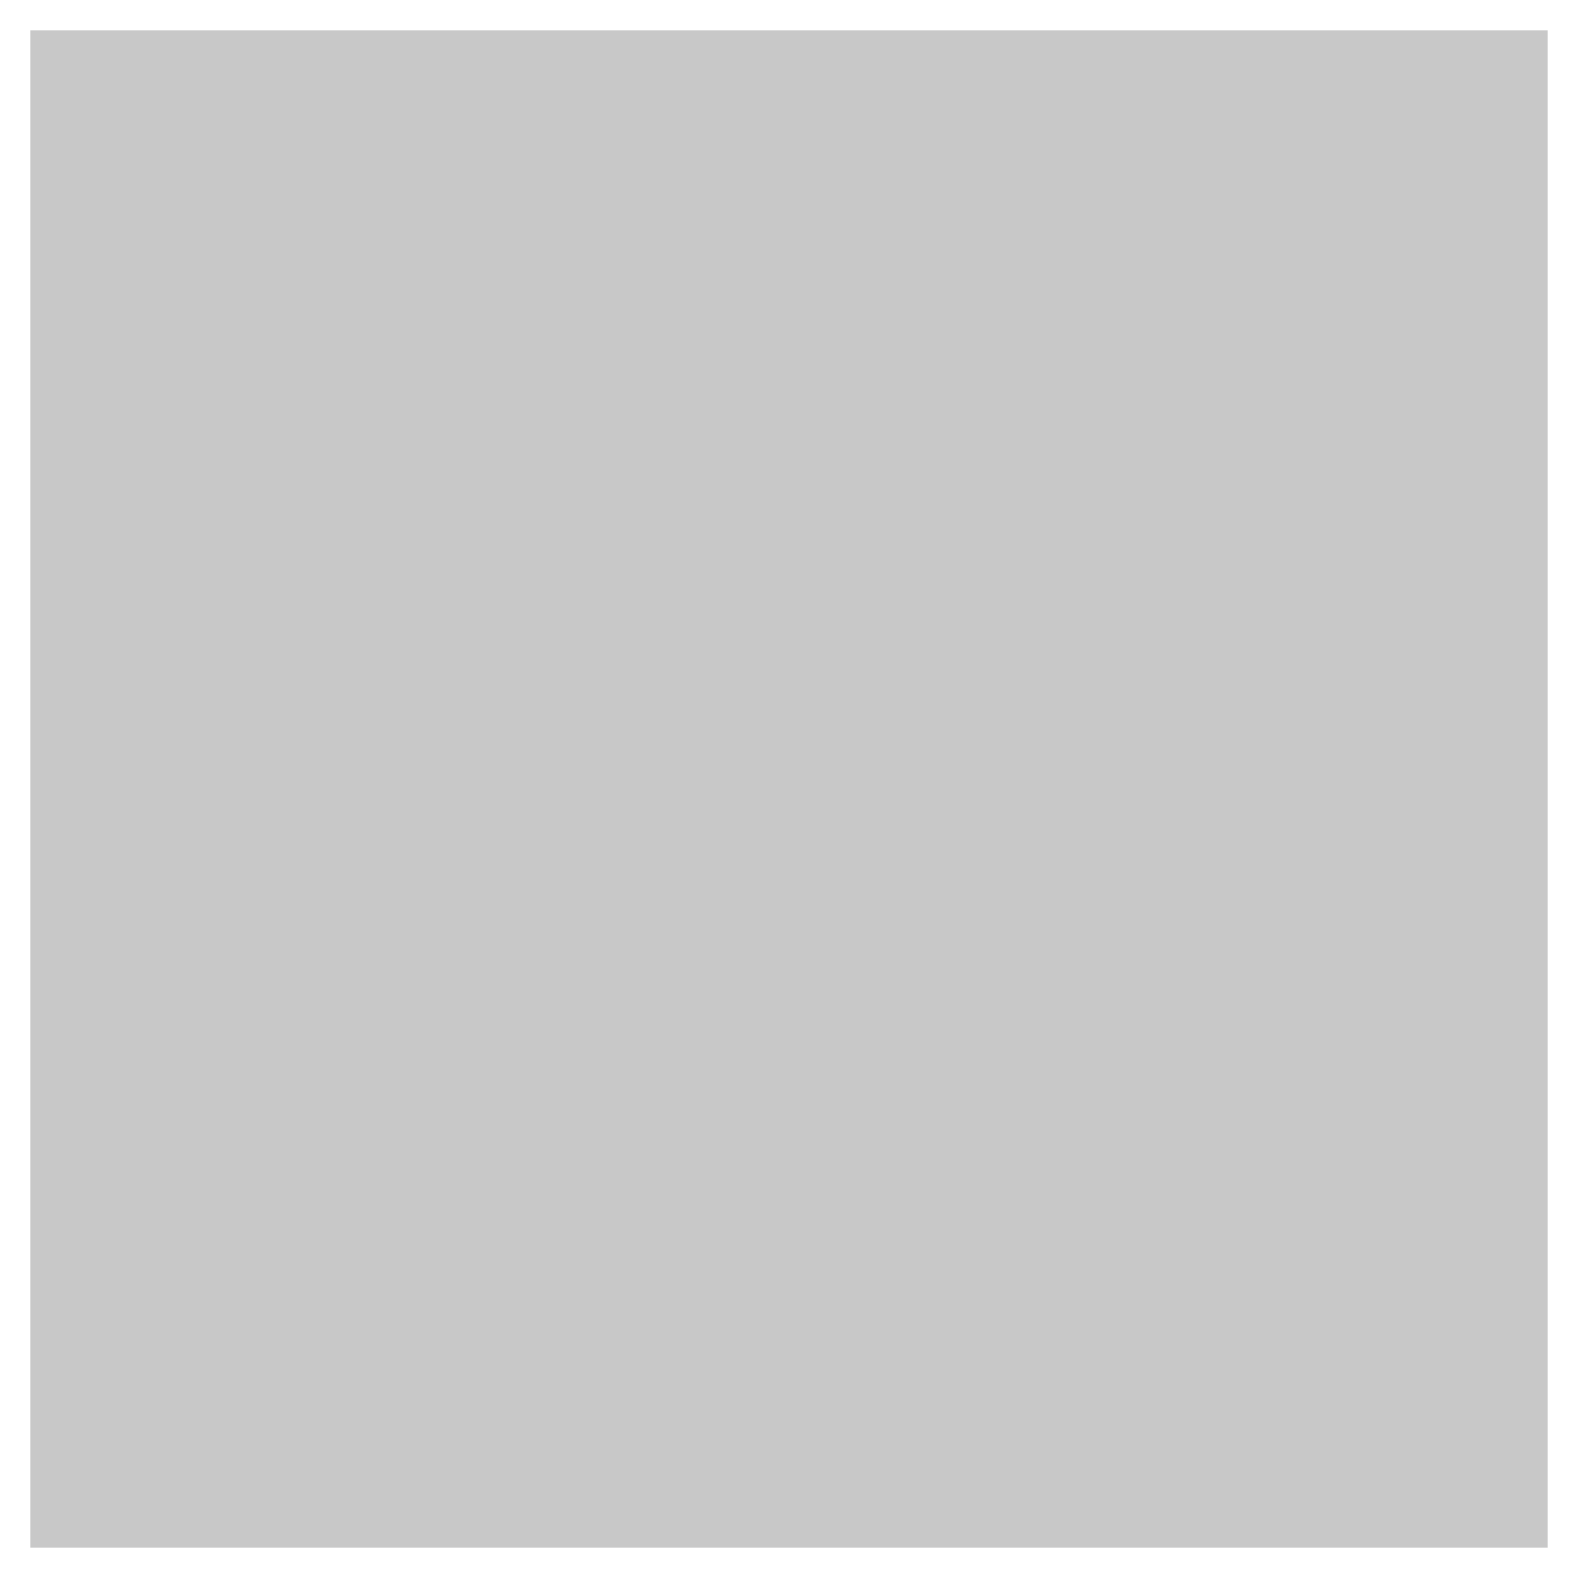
# Model space of a CAD drawing. Header units: metres. Extents: x 5231.1 to 5275.7, y -3151.4 to -3108.9.
# Drawn here: x 5254.239 to 5255.239, y -3142.511 to -3141.511 of the extents above; entities that cross this region are included whole.
import ezdxf

# ---------------------------------------------------------------- set-up
doc = ezdxf.new("R2010")
doc.units = ezdxf.units.M
doc.layers.add('Imported blocks', color=7, linetype='Continuous', true_color=0xc57dd9)

# ---------------------------------------------------------------- blocks, each defined once
blk = doc.blocks.new('Extinguisher')
at = {"layer": 'Imported blocks', "transparency": 33554483}
for points in [[(-0.12808, 0.12808), (0.12808, 0.12808), (0.12808, -0.12808), (-0.12808, -0.12808), (-0.12808, 0.12808)], [(-0.00856, 0.02559), (-0.0643, 0.02559), (-0.0643, -0.0018), (-0.00856, -0.0018), (-0.00856, 0.02559)]]:
    blk.add_hatch(color=256, dxfattribs=at).paths.add_polyline_path(points, flags=0)
h = blk.add_hatch(color=256, dxfattribs=at)
edge = h.paths.add_edge_path(flags=0)
edge.add_spline(control_points=[(0.08488, 0.06276), (0.07744, 0.08207), (0.08488, 0.10834), (0.08488, 0.10834)], knot_values=[0, 0, 0, 0, 1, 1, 1, 1], degree=3, periodic=0)
edge.add_spline(control_points=[(0.08488, 0.10834), (0.08488, 0.10834), (0.08791, 0.0977), (0.09302, 0.08685)], knot_values=[0, 0, 0, 0, 1, 1, 1, 1], degree=3, periodic=0)
edge.add_spline(control_points=[(0.09302, 0.08685), (0.09553, 0.08155), (0.09851, 0.07618), (0.10164, 0.07178)], knot_values=[0, 0, 0, 0, 1, 1, 1, 1], degree=3, periodic=0)
edge.add_spline(control_points=[(0.10164, 0.07178), (0.10879, 0.06171), (0.11786, 0.05943), (0.11786, 0.05943)], knot_values=[0, 0, 0, 0, 1, 1, 1, 1], degree=3, periodic=0)
edge.add_line((0.11786, 0.05943), (0.11786, 0.0246))
edge.add_spline(control_points=[(0.11786, 0.0246), (0.11786, 0.0246), (0.09347, 0.04043), (0.08488, 0.06276)], knot_values=[0, 0, 0, 0, 1, 1, 1, 1], degree=3, periodic=0)
h = blk.add_hatch(color=256, dxfattribs=at)
edge = h.paths.add_edge_path(flags=0)
edge.add_spline(control_points=[(-0.02237, 0.08119), (-0.01688, 0.0814), (-0.0114, 0.08073), (-0.00612, 0.0792)], knot_values=[0, 0, 0, 0, 1, 1, 1, 1], degree=3, periodic=0)
edge.add_spline(control_points=[(-0.00612, 0.0792), (-0.00311, 0.07834), (0.00003, 0.08006), (0.00091, 0.08307)], knot_values=[0, 0, 0, 0, 1, 1, 1, 1], degree=3, periodic=0)
edge.add_spline(control_points=[(0.00091, 0.08307), (0.00101, 0.08343), (0.00108, 0.08381), (0.00111, 0.08418)], knot_values=[0, 0, 0, 0, 1, 1, 1, 1], degree=3, periodic=0)
edge.add_spline(control_points=[(0.00111, 0.08418), (0.00089, 0.08787), (-0.0011, 0.09122), (-0.00425, 0.09316)], knot_values=[0, 0, 0, 0, 1, 1, 1, 1], degree=3, periodic=0)
edge.add_spline(control_points=[(-0.00425, 0.09316), (-0.00825, 0.09564), (-0.01276, 0.09717), (-0.01745, 0.09765)], knot_values=[0, 0, 0, 0, 1, 1, 1, 1], degree=3, periodic=0)
edge.add_spline(control_points=[(-0.01745, 0.09765), (-0.01845, 0.09793), (-0.01947, 0.09807), (-0.02051, 0.09807)], knot_values=[0, 0, 0, 0, 1, 1, 1, 1], degree=3, periodic=0)
edge.add_line((-0.02051, 0.09807), (-0.02225, 0.09807))
edge.add_spline(control_points=[(-0.02225, 0.09807), (-0.02383, 0.09807), (-0.0251, 0.09934), (-0.0251, 0.1009)], knot_values=[0, 0, 0, 0, 1, 1, 1, 1], degree=3, periodic=0)
edge.add_line((-0.0251, 0.1009), (-0.03077, 0.1009))
edge.add_line((-0.03077, 0.1009), (-0.03077, 0.10588))
edge.add_line((-0.03077, 0.10588), (-0.0421, 0.10588))
edge.add_line((-0.0421, 0.10588), (-0.0421, 0.1009))
edge.add_line((-0.0421, 0.1009), (-0.04777, 0.1009))
edge.add_spline(control_points=[(-0.04777, 0.1009), (-0.04777, 0.09934), (-0.04904, 0.09807), (-0.05059, 0.09807)], knot_values=[0, 0, 0, 0, 1, 1, 1, 1], degree=3, periodic=0)
edge.add_spline(control_points=[(-0.05059, 0.09807), (-0.05078, 0.09807), (-0.05095, 0.09809), (-0.05112, 0.09812)], knot_values=[0, 0, 0, 0, 1, 1, 1, 1], degree=3, periodic=0)
edge.add_spline(control_points=[(-0.05112, 0.09812), (-0.07573, 0.10273), (-0.10002, 0.08865), (-0.10827, 0.065)], knot_values=[0, 0, 0, 0, 1, 1, 1, 1], degree=3, periodic=0)
edge.add_spline(control_points=[(-0.10827, 0.065), (-0.10878, 0.06352), (-0.108, 0.06191), (-0.10652, 0.06139)], knot_values=[0, 0, 0, 0, 1, 1, 1, 1], degree=3, periodic=0)
edge.add_spline(control_points=[(-0.10652, 0.06139), (-0.10622, 0.06129), (-0.1059, 0.06124), (-0.10559, 0.06124)], knot_values=[0, 0, 0, 0, 1, 1, 1, 1], degree=3, periodic=0)
edge.add_line((-0.10559, 0.06124), (-0.10244, 0.06124))
edge.add_spline(control_points=[(-0.10244, 0.06124), (-0.1015, 0.06124), (-0.10062, 0.0617), (-0.1001, 0.06249)], knot_values=[0, 0, 0, 0, 1, 1, 1, 1], degree=3, periodic=0)
edge.add_spline(control_points=[(-0.1001, 0.06249), (-0.08909, 0.07883), (-0.06949, 0.08714), (-0.05011, 0.08368)], knot_values=[0, 0, 0, 0, 1, 1, 1, 1], degree=3, periodic=0)
edge.add_spline(control_points=[(-0.05011, 0.08368), (-0.04876, 0.08344), (-0.04777, 0.08226), (-0.04777, 0.08089)], knot_values=[0, 0, 0, 0, 1, 1, 1, 1], degree=3, periodic=0)
edge.add_line((-0.04777, 0.08089), (-0.04777, 0.06619))
edge.add_spline(control_points=[(-0.04777, 0.06619), (-0.06185, 0.06619), (-0.07328, 0.05478), (-0.07328, 0.04069)], knot_values=[0, 0, 0, 0, 1, 1, 1, 1], degree=3, periodic=0)
edge.add_line((-0.07328, 0.04069), (-0.07328, -0.10954))
edge.add_line((-0.07328, -0.10954), (0.00042, -0.10954))
edge.add_line((0.00042, -0.10954), (0.00042, 0.04069))
edge.add_spline(control_points=[(0.00042, 0.04069), (0.00042, 0.05478), (-0.011, 0.06619), (-0.0251, 0.06619)], knot_values=[0, 0, 0, 0, 1, 1, 1, 1], degree=3, periodic=0)
edge.add_line((-0.0251, 0.06619), (-0.0251, 0.07836))
edge.add_spline(control_points=[(-0.0251, 0.07836), (-0.0251, 0.07988), (-0.02389, 0.08113), (-0.02237, 0.08119)], knot_values=[0, 0, 0, 0, 1, 1, 1, 1], degree=3, periodic=0)
h = blk.add_hatch(color=256, dxfattribs=at)
edge = h.paths.add_edge_path(flags=0)
edge.add_spline(control_points=[(0.04189, 0.08611), (0.03898, 0.08951), (0.03523, 0.09204), (0.03523, 0.09204)], knot_values=[0, 0, 0, 0, 1, 1, 1, 1], degree=3, periodic=0)
edge.add_spline(control_points=[(0.03523, 0.09204), (0.03523, 0.09204), (0.04484, 0.09407), (0.05302, 0.08981)], knot_values=[0, 0, 0, 0, 1, 1, 1, 1], degree=3, periodic=0)
edge.add_spline(control_points=[(0.05302, 0.08981), (0.0622, 0.08502), (0.07006, 0.07462), (0.07006, 0.07462)], knot_values=[0, 0, 0, 0, 1, 1, 1, 1], degree=3, periodic=0)
edge.add_spline(control_points=[(0.07006, 0.07462), (0.07006, 0.07462), (0.07367, 0.06804), (0.07651, 0.06083)], knot_values=[0, 0, 0, 0, 1, 1, 1, 1], degree=3, periodic=0)
edge.add_spline(control_points=[(0.07651, 0.06083), (0.08104, 0.04933), (0.08821, 0.03757), (0.08821, 0.03757)], knot_values=[0, 0, 0, 0, 1, 1, 1, 1], degree=3, periodic=0)
edge.add_spline(control_points=[(0.08821, 0.03757), (0.08821, 0.03757), (0.09301, 0.02862), (0.0984, 0.02319)], knot_values=[0, 0, 0, 0, 1, 1, 1, 1], degree=3, periodic=0)
edge.add_spline(control_points=[(0.0984, 0.02319), (0.10218, 0.01938), (0.10625, 0.01598), (0.1097, 0.01348)], knot_values=[0, 0, 0, 0, 1, 1, 1, 1], degree=3, periodic=0)
edge.add_spline(control_points=[(0.1097, 0.01348), (0.1145, 0.01001), (0.11786, 0.00904), (0.11786, 0.00904)], knot_values=[0, 0, 0, 0, 1, 1, 1, 1], degree=3, periodic=0)
edge.add_spline(control_points=[(0.11786, 0.00904), (0.11786, 0.00904), (0.10707, 0.00536), (0.09563, 0.00792)], knot_values=[0, 0, 0, 0, 1, 1, 1, 1], degree=3, periodic=0)
edge.add_spline(control_points=[(0.09563, 0.00792), (0.08568, 0.01015), (0.07487, 0.01867), (0.07487, 0.01867)], knot_values=[0, 0, 0, 0, 1, 1, 1, 1], degree=3, periodic=0)
edge.add_spline(control_points=[(0.07487, 0.01867), (0.07487, 0.01867), (0.06756, 0.02584), (0.06228, 0.03497)], knot_values=[0, 0, 0, 0, 1, 1, 1, 1], degree=3, periodic=0)
edge.add_spline(control_points=[(0.06228, 0.03497), (0.05664, 0.04472), (0.05302, 0.05646), (0.05302, 0.05646)], knot_values=[0, 0, 0, 0, 1, 1, 1, 1], degree=3, periodic=0)
edge.add_line((0.05302, 0.05646), (0.04745, 0.07758))
edge.add_spline(control_points=[(0.04745, 0.07758), (0.04745, 0.07758), (0.04452, 0.08304), (0.04189, 0.08611)], knot_values=[0, 0, 0, 0, 1, 1, 1, 1], degree=3, periodic=0)
h = blk.add_hatch(color=256, dxfattribs=at)
edge = h.paths.add_edge_path(flags=0)
edge.add_spline(control_points=[(0.04448, 0.01941), (0.04161, 0.03023), (0.04301, 0.04127), (0.04301, 0.04127)], knot_values=[0, 0, 0, 0, 1, 1, 1, 1], degree=3, periodic=0)
edge.add_spline(control_points=[(0.04301, 0.04127), (0.04301, 0.04127), (0.0496, 0.02961), (0.06005, 0.01978)], knot_values=[0, 0, 0, 0, 1, 1, 1, 1], degree=3, periodic=0)
edge.add_spline(control_points=[(0.06005, 0.01978), (0.06757, 0.01271), (0.07634, 0.00605), (0.08233, 0.00259)], knot_values=[0, 0, 0, 0, 1, 1, 1, 1], degree=3, periodic=0)
edge.add_spline(control_points=[(0.08233, 0.00259), (0.08252, 0.00249), (0.08269, 0.00238), (0.08288, 0.00228)], knot_values=[0, 0, 0, 0, 1, 1, 1, 1], degree=3, periodic=0)
edge.add_spline(control_points=[(0.08288, 0.00228), (0.10572, -0.01079), (0.11711, -0.00912), (0.11711, -0.00912)], knot_values=[0, 0, 0, 0, 1, 1, 1, 1], degree=3, periodic=0)
edge.add_line((0.11711, -0.00912), (0.11711, -0.04358))
edge.add_spline(control_points=[(0.11711, -0.04358), (0.11711, -0.04358), (0.09447, -0.03818), (0.0771, -0.02691)], knot_values=[0, 0, 0, 0, 1, 1, 1, 1], degree=3, periodic=0)
edge.add_spline(control_points=[(0.0771, -0.02691), (0.06393, -0.01836), (0.05486, -0.00319), (0.05486, -0.00319)], knot_values=[0, 0, 0, 0, 1, 1, 1, 1], degree=3, periodic=0)
edge.add_spline(control_points=[(0.05486, -0.00319), (0.05486, -0.00319), (0.04753, 0.00801), (0.04448, 0.01941)], knot_values=[0, 0, 0, 0, 1, 1, 1, 1], degree=3, periodic=0)
h = blk.add_hatch(color=256, dxfattribs=at)
edge = h.paths.add_edge_path(flags=0)
edge.add_spline(control_points=[(0.03523, -0.03246), (0.02718, -0.0273), (0.01818, -0.02579), (0.01818, -0.02579)], knot_values=[0, 0, 0, 0, 1, 1, 1, 1], degree=3, periodic=0)
edge.add_spline(control_points=[(0.01818, -0.02579), (0.01818, -0.02579), (0.02273, -0.02209), (0.02856, -0.02023)], knot_values=[0, 0, 0, 0, 1, 1, 1, 1], degree=3, periodic=0)
edge.add_spline(control_points=[(0.02856, -0.02023), (0.03494, -0.01821), (0.04264, -0.01801), (0.04264, -0.01801)], knot_values=[0, 0, 0, 0, 1, 1, 1, 1], degree=3, periodic=0)
edge.add_spline(control_points=[(0.04264, -0.01801), (0.04264, -0.01801), (0.05102, -0.01913), (0.05681, -0.02224)], knot_values=[0, 0, 0, 0, 1, 1, 1, 1], degree=3, periodic=0)
edge.add_spline(control_points=[(0.05681, -0.02224), (0.06585, -0.02709), (0.07194, -0.03345), (0.07194, -0.03345)], knot_values=[0, 0, 0, 0, 1, 1, 1, 1], degree=3, periodic=0)
edge.add_spline(control_points=[(0.07194, -0.03345), (0.07194, -0.03345), (0.07589, -0.0384), (0.08117, -0.04321)], knot_values=[0, 0, 0, 0, 1, 1, 1, 1], degree=3, periodic=0)
edge.add_spline(control_points=[(0.08117, -0.04321), (0.08357, -0.04538), (0.08621, -0.04754), (0.08894, -0.04916)], knot_values=[0, 0, 0, 0, 1, 1, 1, 1], degree=3, periodic=0)
edge.add_spline(control_points=[(0.08894, -0.04916), (0.10122, -0.05646), (0.11748, -0.06026), (0.11748, -0.06026)], knot_values=[0, 0, 0, 0, 1, 1, 1, 1], degree=3, periodic=0)
edge.add_spline(control_points=[(0.11748, -0.06026), (0.11748, -0.06026), (0.11204, -0.06543), (0.10452, -0.06803)], knot_values=[0, 0, 0, 0, 1, 1, 1, 1], degree=3, periodic=0)
edge.add_spline(control_points=[(0.10452, -0.06803), (0.09762, -0.07042), (0.08859, -0.07026), (0.08859, -0.07026)], knot_values=[0, 0, 0, 0, 1, 1, 1, 1], degree=3, periodic=0)
edge.add_spline(control_points=[(0.08859, -0.07026), (0.08859, -0.07026), (0.07671, -0.07028), (0.06598, -0.06359)], knot_values=[0, 0, 0, 0, 1, 1, 1, 1], degree=3, periodic=0)
edge.add_spline(control_points=[(0.06598, -0.06359), (0.0566, -0.05774), (0.04819, -0.04506), (0.04819, -0.04506)], knot_values=[0, 0, 0, 0, 1, 1, 1, 1], degree=3, periodic=0)
edge.add_spline(control_points=[(0.04819, -0.04506), (0.04819, -0.04506), (0.0421, -0.03688), (0.03523, -0.03246)], knot_values=[0, 0, 0, 0, 1, 1, 1, 1], degree=3, periodic=0)
h = blk.add_hatch(color=256, dxfattribs=at)
edge = h.paths.add_edge_path(flags=0)
edge.add_spline(control_points=[(0.05734, -0.07239), (0.06416, -0.07579), (0.07269, -0.07877), (0.08154, -0.08026)], knot_values=[0, 0, 0, 0, 1, 1, 1, 1], degree=3, periodic=0)
edge.add_spline(control_points=[(0.08154, -0.08026), (0.09775, -0.083), (0.11637, -0.07693), (0.11637, -0.07693)], knot_values=[0, 0, 0, 0, 1, 1, 1, 1], degree=3, periodic=0)
edge.add_line((0.11637, -0.07693), (0.11637, -0.11027))
edge.add_spline(control_points=[(0.11637, -0.11027), (0.11637, -0.11027), (0.0834, -0.11342), (0.06486, -0.10101)], knot_values=[0, 0, 0, 0, 1, 1, 1, 1], degree=3, periodic=0)
edge.add_spline(control_points=[(0.06486, -0.10101), (0.04634, -0.0886), (0.04227, -0.06062), (0.04227, -0.06062)], knot_values=[0, 0, 0, 0, 1, 1, 1, 1], degree=3, periodic=0)
edge.add_spline(control_points=[(0.04227, -0.06062), (0.04227, -0.06062), (0.04769, -0.0676), (0.05734, -0.07239)], knot_values=[0, 0, 0, 0, 1, 1, 1, 1], degree=3, periodic=0)

msp = doc.modelspace()

# ---------------------------------------------------------------- block references
at = {"layer": 'Imported blocks', "xscale": 3.903740767214114, "yscale": 3.903740767214114}
msp.add_blockref('Extinguisher', (5254.7386, -3142.0107), dxfattribs=at)

doc.saveas('drawing.dxf')
